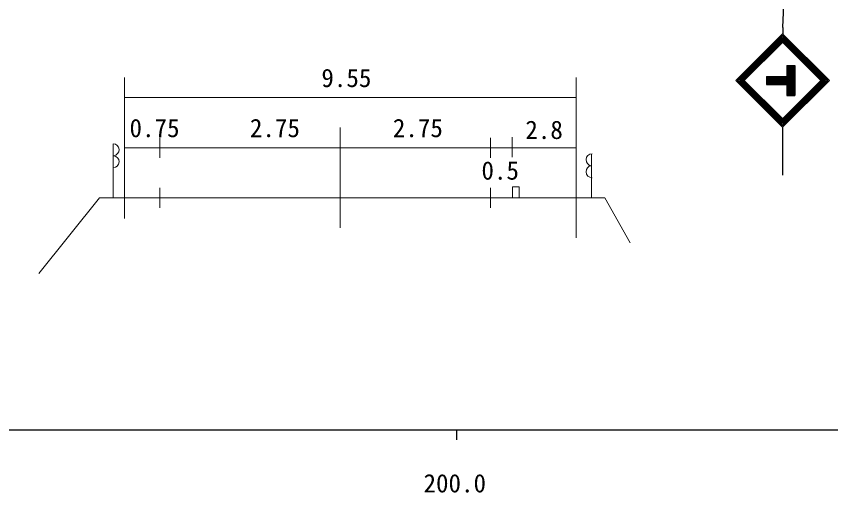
# Model space of a CAD drawing. Units: millimetres, scale not verified. Extents: x 40000 to 680000, y 20000 to 380000.
# Drawn here: x 224125 to 305327, y 198715 to 246261 of the extents above; entities that cross this region are included whole.
import ezdxf
from ezdxf.enums import TextEntityAlignment as Align

# ---------------------------------------------------------------- set-up
doc = ezdxf.new("R2010")
doc.units = ezdxf.units.MM
doc.header["$LTSCALE"] = 1000
for name, color, linetype, lineweight in [('M-STR-HTXT', 7, 'Continuous', 13), ('M-STR-STRC', 7, 'Continuous', 25), ('M-TTL-BAND', 7, 'Continuous', 25)]:
    doc.layers.add(name, color=color, linetype=linetype, lineweight=lineweight)
doc.styles.add('ＭＳ ゴシック', font='')
doc.styles.get('ＭＳ ゴシック').set_extended_font_data('MS Gothic')

msp = doc.modelspace()

# ---------------------------------------------------------------- linework, layer by layer
at = {"layer": 'M-STR-HTXT'}
for p, q in [((234930, 240146), (234930, 226094)), ((279945, 240146), (279945, 224146)), ((234930, 238146), (279945, 238146)), ((256419, 235146), (256419, 225146)), ((238441, 234146), (238441, 232146)), ((271419, 234146), (271419, 232146)), ((273553, 234200), (273553, 232200)), ((233781, 228146), (233781, 233546)), ((234930, 233146), (279945, 233146)), ((281474, 228146), (281474, 232546)), ((238441, 229146), (238441, 227146)), ((271419, 229146), (271419, 227146)), ((273598, 229252), (273598, 228146)), ((273598, 229252), (274252, 229252)), ((274252, 229252), (274252, 228146)), ((232419, 228146), (226378, 220607)), ((232419, 228146), (277419, 228146)), ((277419, 228146), (282793, 228146)), ((282793, 228146), (285329, 223639))]:
    msp.add_line(p, q, dxfattribs=at)
for centre, start, end in [((233780, 232946), 275.3148, 89.90852), ((233780, 231751), 270, 84.6852), ((281529, 231950), 90, 264.6852), ((281529, 230755), 95.3148, 269.90852)]:
    msp.add_arc(centre, 600, start, end, dxfattribs=at)
at = {"layer": 'M-STR-STRC'}
for p, q in [((300570, 245148), (301898, 280609)), ((295860, 239855), (300527, 244522)), ((300527, 244522), (305194, 239855)), ((300570, 245148), (300570, 244479)), ((296001, 239855), (300527, 244381)), ((296143, 239855), (300527, 244239)), ((296284, 239855), (300527, 244098)), ((296355, 239785), (300597, 244027)), ((296425, 239714), (300668, 243957)), ((296496, 239643), (300739, 243886)), ((300315, 243886), (304557, 239643)), ((300385, 243957), (304628, 239714)), ((300456, 244027), (304699, 239785)), ((300527, 244381), (305052, 239855)), ((300527, 244239), (304911, 239855)), ((300527, 244098), (304769, 239855)), ((300949, 241355), (301749, 241355)), ((300949, 241355), (300949, 238355)), ((301049, 241355), (301049, 238355)), ((301149, 241355), (301149, 238355)), ((301249, 241355), (301249, 238355)), ((301349, 241355), (301349, 238355)), ((301449, 241355), (301449, 238355)), ((301549, 241355), (301549, 238355)), ((301649, 241355), (301649, 238355)), ((301749, 241355), (301749, 238355)), ((295860, 239855), (300527, 235189)), ((296001, 239855), (300527, 235330)), ((296143, 239855), (300527, 235471)), ((296284, 239855), (300527, 235613)), ((296355, 239926), (300597, 235683)), ((296425, 239997), (300668, 235754)), ((296496, 240068), (300739, 235825)), ((298928, 240255), (300949, 240255)), ((298928, 240255), (298928, 239455)), ((298928, 240155), (300949, 240155)), ((298928, 240055), (300949, 240055)), ((298928, 239955), (300949, 239955)), ((298928, 239855), (300949, 239855)), ((298928, 239755), (300949, 239755)), ((298928, 239655), (300949, 239655)), ((298928, 239555), (300949, 239555)), ((300315, 235825), (304557, 240068)), ((300385, 235754), (304628, 239997)), ((300456, 235683), (304699, 239926)), ((300527, 235613), (304769, 239855)), ((300527, 235471), (304911, 239855)), ((300527, 235330), (305052, 239855)), ((300527, 235189), (305194, 239855)), ((298928, 239455), (300949, 239455)), ((300949, 238355), (301749, 238355)), ((300527, 235189), (300527, 230393))]:
    msp.add_line(p, q, dxfattribs=at)
at = {"layer": 'M-TTL-BAND'}
for p, q in [((40000, 205000), (579000, 205000)), ((268000, 205000), (268000, 204000))]:
    msp.add_line(p, q, dxfattribs=at)

# ---------------------------------------------------------------- texts
at = {"layer": 'M-STR-HTXT', "style": 'ＭＳ ゴシック'}
for s, p in [('9.55', (254544, 238646)), ('0.75', (235415, 233646)), ('2.75', (247419, 233646)), ('2.75', (261669, 233646)), ('2.8', (274880, 233466)), ('0.5', (270505, 229406))]:
    msp.add_text(s, height=1833, dxfattribs=at).set_placement(p, align=Align.BOTTOM_LEFT)
at = {"layer": 'M-TTL-BAND', "style": 'ＭＳ ゴシック'}
msp.add_text('200.0', height=1833, dxfattribs=at).set_placement((267844, 198195), align=Align.BOTTOM_CENTER)

doc.saveas('drawing.dxf')
